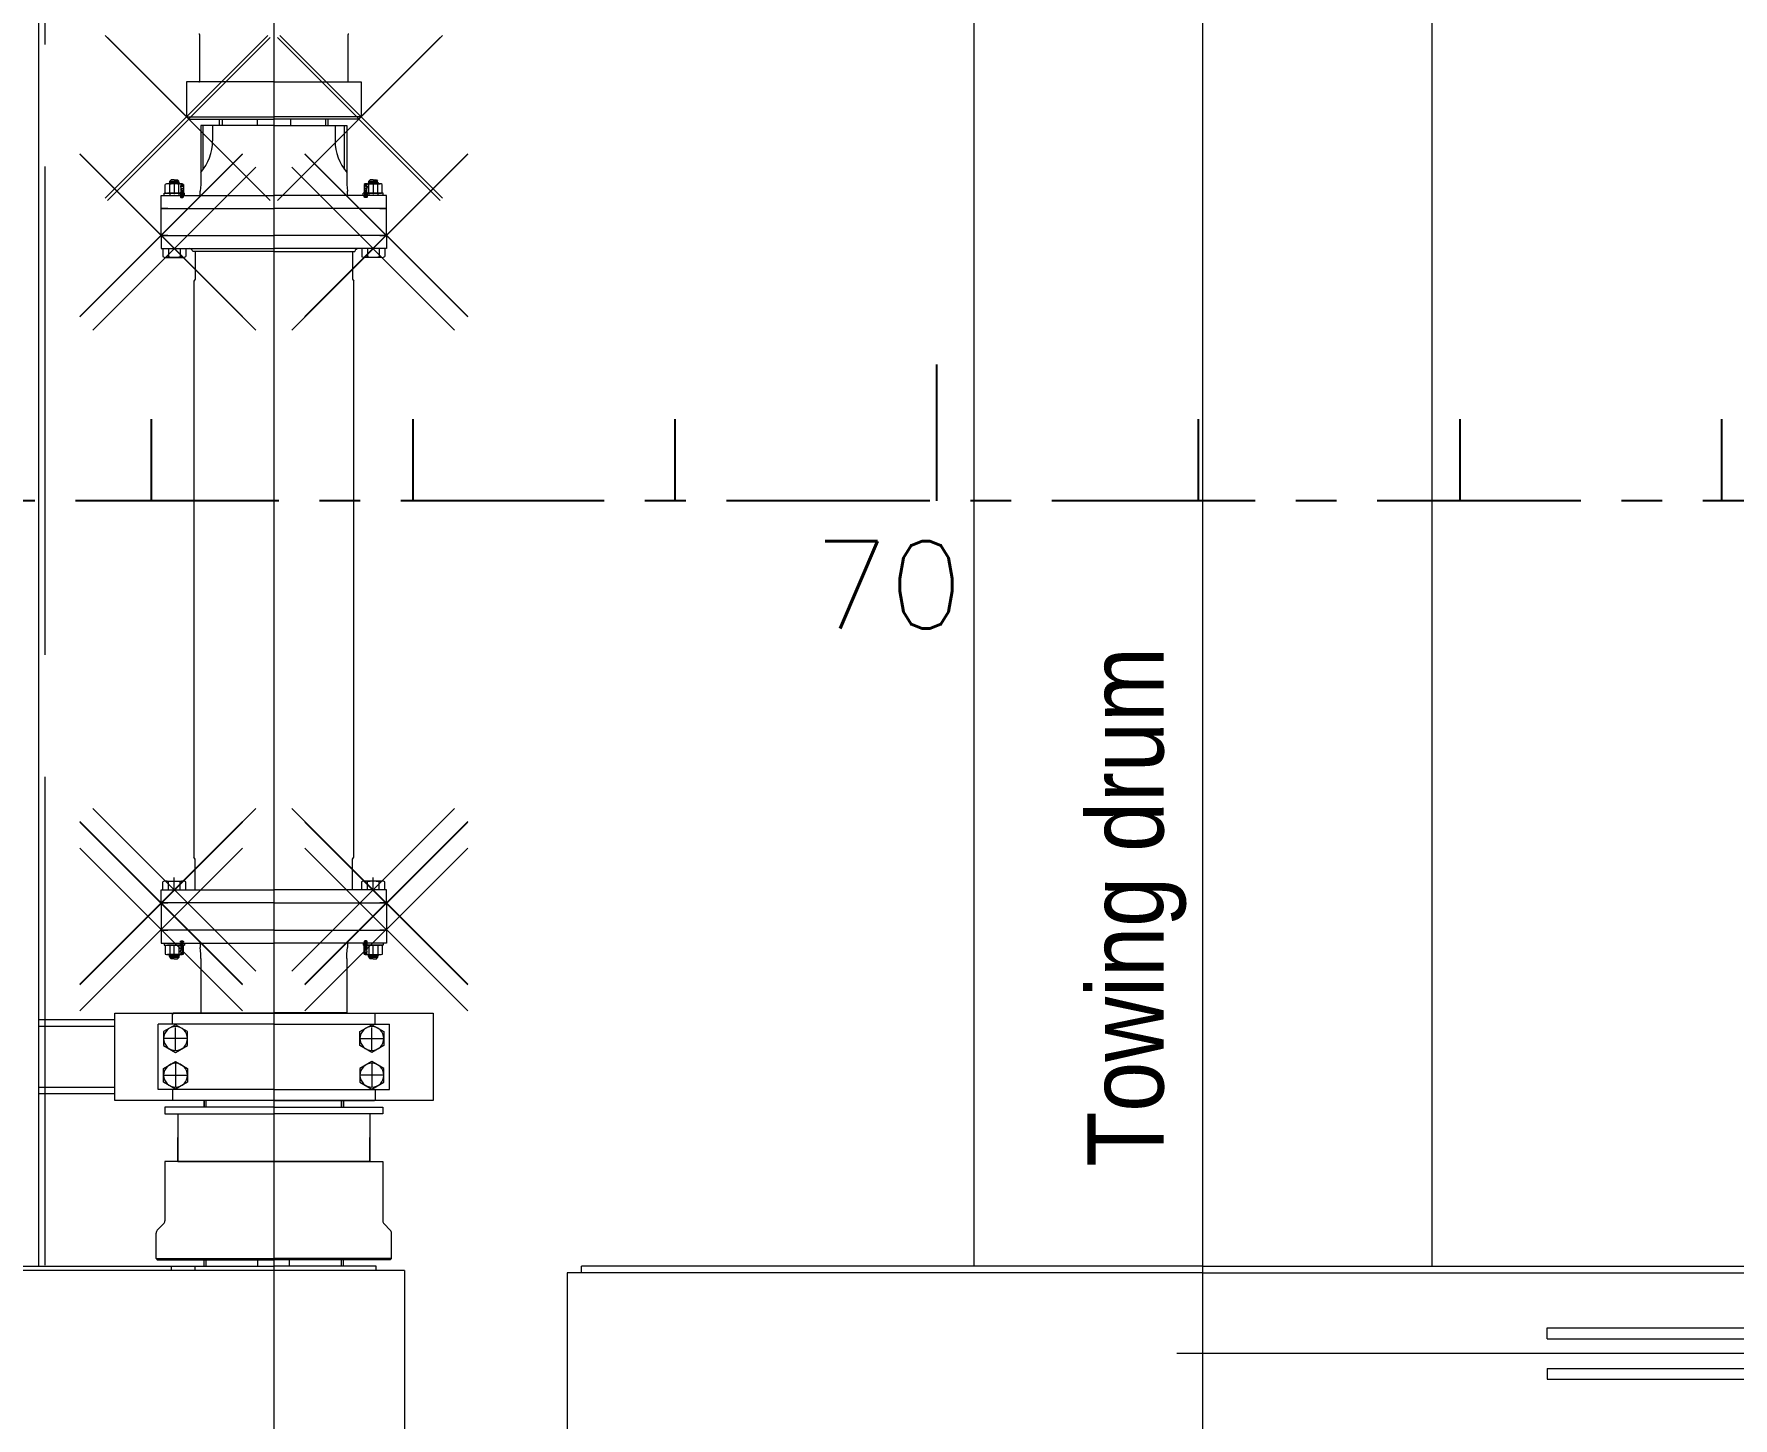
# Model space of a CAD drawing. Extents: x 475189 to 476029, y 1007718 to 1008015.
# Drawn here: x 475704.76 to 475725.64, y 1007856.64 to 1007873.65 of the extents above; entities that cross this region are included whole.
import ezdxf
from ezdxf.enums import TextEntityAlignment as Align

# ---------------------------------------------------------------- set-up
doc = ezdxf.new("R2010")
doc.units = 0
doc.header["$LTSCALE"] = 2
doc.header["$MEASUREMENT"] = 0
doc.header["$PDMODE"] = 3
doc.header["$PDSIZE"] = -7
doc.linetypes.add('AM_ISO02W050x2', pattern=[3.75, 3, -0.75])
doc.linetypes.add('CENTER', pattern=[2, 1.25, -0.25, 0.25, -0.25])
doc.layers.get('0').update_dxf_attribs({"linetype": 'CONTINUOUS', "lineweight": 0})
doc.layers.add('Frame', color=243, linetype='CONTINUOUS')
doc.layers.add('R.B', color=6, linetype='CONTINUOUS', lineweight=0)
doc.layers.add('TEXT', color=1, linetype='CONTINUOUS', lineweight=0)
doc.styles.add('ROMANS', font='ROMANS.SHX')
doc.styles.get("Standard").update_dxf_attribs({"font": '', "width": 0.95, "height": 200})
doc.styles.add('XT03_5', font='romans', dxfattribs={"width": 0.6, "height": 87.5})
doc.styles.get('Standard').set_extended_font_data('Gulim')

# ---------------------------------------------------------------- blocks, each defined once
blk = doc.blocks.new('EXISTING')
at = {"color": 8}
for p, q in [((475707.706, 1007884.156), (475707.706, 1007851.614)), ((475719.126, 1007854.214), (475719.126, 1007881.556)), ((475704.812, 1007879.518), (475704.812, 1007858.503)), ((475716.311, 1007877.267), (475716.311, 1007858.503)), ((475721.94, 1007877.267), (475721.94, 1007858.503)), ((475706.365, 1007859.79), (475706.365, 1007859.061)), ((475706.365, 1007859.79), (475706.365, 1007859.196)), ((475709.046, 1007859.79), (475709.046, 1007859.196)), ((475709.046, 1007859.79), (475709.046, 1007859.061)), ((475706.274, 1007858.948), (475706.35, 1007859.024)), ((475709.137, 1007858.948), (475709.062, 1007859.024)), ((475706.258, 1007858.6), (475706.258, 1007858.91)), ((475709.153, 1007858.6), (475709.153, 1007858.91)), ((475706.258, 1007858.6), (475707.706, 1007858.6)), ((475706.258, 1007858.6), (475706.274, 1007858.584)), ((475706.274, 1007858.584), (475706.851, 1007858.584)), ((475706.851, 1007858.584), (475707.706, 1007858.584)), ((475706.851, 1007858.584), (475707.706, 1007858.584)), ((475706.851, 1007858.503), (475706.851, 1007858.584)), ((475706.873, 1007858.503), (475706.873, 1007858.584)), ((475707.511, 1007858.503), (475707.511, 1007858.584)), ((475709.153, 1007858.6), (475707.706, 1007858.6)), ((475708.561, 1007858.584), (475707.706, 1007858.584)), ((475708.561, 1007858.584), (475707.706, 1007858.584)), ((475707.9, 1007858.503), (475707.9, 1007858.584)), ((475708.538, 1007858.503), (475708.538, 1007858.584)), ((475708.561, 1007858.503), (475708.561, 1007858.584)), ((475709.137, 1007858.584), (475708.561, 1007858.584)), ((475709.153, 1007858.6), (475709.137, 1007858.584)), ((475709.314, 1007858.45), (475685.215, 1007858.45)), ((475696.286, 1007858.503), (475706.74, 1007858.503)), ((475706.449, 1007858.503), (475707.706, 1007858.503)), ((475706.449, 1007858.45), (475706.449, 1007858.503)), ((475706.74, 1007858.45), (475706.74, 1007858.503)), ((475708.963, 1007858.503), (475707.706, 1007858.503)), ((475708.963, 1007858.45), (475708.963, 1007858.503)), ((475709.314, 1007858.45), (475709.314, 1007856.252)), ((475719.126, 1007858.423), (475711.311, 1007858.423)), ((475711.311, 1007858.423), (475711.311, 1007856.439)), ((475719.126, 1007858.503), (475711.486, 1007858.503)), ((475711.486, 1007858.423), (475711.486, 1007858.503)), ((475711.486, 1007858.423), (475711.486, 1007858.503)), ((475719.126, 1007858.503), (475726.765, 1007858.503)), ((475719.126, 1007858.423), (475726.941, 1007858.423)), ((475723.356, 1007857.747), (475727.168, 1007857.747)), ((475723.356, 1007857.613), (475723.356, 1007857.747)), ((475723.356, 1007857.613), (475727.168, 1007857.613)), ((475723.356, 1007857.249), (475727.168, 1007857.249)), ((475723.356, 1007857.249), (475723.356, 1007857.115)), ((475723.356, 1007857.115), (475727.168, 1007857.115))]:
    blk.add_line(p, q, dxfattribs=at)
at = {"color": 8, "linetype": 'AM_ISO02W050x2'}
blk.add_line((475704.892, 1007879.518), (475704.892, 1007858.503), dxfattribs=at)
at = {"color": 8, "ltscale": 25}
blk.add_line((475727.033, 1007857.431), (475718.804, 1007857.431), dxfattribs=at)
at = {"color": 8}
for centre, start, end in [((475706.312, 1007859.061), 315, 0), ((475709.1, 1007859.061), 180, 225), ((475706.312, 1007858.91), 135, 180), ((475709.1, 1007858.91), 0, 45)]:
    blk.add_arc(centre, 0.0536, start, end, dxfattribs=at)
at = {"color": 8, "width": 0.9}
blk.add_text('Towing drum', height=0.93818, rotation=90, dxfattribs=at).set_placement((475718.641, 1007859.728))
at = {"color": 8, "linetype": 'ByBlock', "style": 'ROMANS'}
for tag, height, width, p in [('DIRECTION', 0.536, 0.85, (475672.394, 1007828.239)), ('DN', 1.072, 0.708333, (475752.552, 1007802.238))]:
    blk.add_attdef(tag, text='', height=height, dxfattribs=dict(at, width=width)).set_placement(p, align=Align.MIDDLE_RIGHT)
at = {"color": 8, "style": 'XT03_5', "text_generation_flag": 4, "width": 0.6, "flags": 9}
for p, rotation in [((475706.595, 1007775.576), 270), ((475708.817, 1007766.103), 90)]:
    blk.add_attdef('KEYWORD', p, '', height=0.0375, rotation=rotation, dxfattribs=at)
at = {"color": 8, "style": 'XT03_5', "width": 0.6, "flags": 9}
for p, rotation in [((475708.817, 1007775.576), 270), ((475706.595, 1007766.103), 90)]:
    blk.add_attdef('KEYWORD', p, '', height=0.0375, rotation=rotation, dxfattribs=at)
at = {"layer": 'TEXT', "color": 8, "style": 'ROMANS', "width": 0.85, "flags": 8}
blk.add_attdef('WTD', text='', height=1.072, rotation=180, dxfattribs=at).set_placement((475705.173, 1007794.2), align=Align.MIDDLE_CENTER)
blk.add_attdef('WTD', text='', height=1.072, dxfattribs=at).set_placement((475731.4, 1007752.462), align=Align.MIDDLE_CENTER)

msp = doc.modelspace()

# ---------------------------------------------------------------- linework, layer by layer
at = {"color": 8}
for p, q in [((475706.794, 1007873.637), (475706.794, 1007873.069)), ((475708.617, 1007873.637), (475708.617, 1007873.069)), ((475707.706, 1007873.058), (475706.634, 1007873.058)), ((475706.784, 1007873.058), (475706.634, 1007873.058)), ((475706.634, 1007873.058), (475706.634, 1007872.629)), ((475707.706, 1007873.058), (475708.778, 1007873.058)), ((475708.628, 1007873.058), (475708.778, 1007873.058)), ((475708.778, 1007873.058), (475708.778, 1007872.629)), ((475706.634, 1007872.629), (475707.706, 1007872.629)), ((475706.66, 1007872.603), (475706.634, 1007872.629)), ((475706.66, 1007872.603), (475707.706, 1007872.603)), ((475707.038, 1007872.522), (475707.038, 1007872.603)), ((475707.07, 1007872.603), (475707.07, 1007872.522)), ((475707.503, 1007872.603), (475707.503, 1007872.522)), ((475708.778, 1007872.629), (475707.706, 1007872.629)), ((475708.751, 1007872.603), (475707.706, 1007872.603)), ((475707.909, 1007872.603), (475707.909, 1007872.522)), ((475708.342, 1007872.603), (475708.342, 1007872.522)), ((475708.373, 1007872.522), (475708.373, 1007872.603)), ((475708.751, 1007872.603), (475708.778, 1007872.629)), ((475707.706, 1007872.522), (475706.808, 1007872.522)), ((475706.808, 1007872.522), (475706.808, 1007871.959)), ((475706.837, 1007871.984), (475706.837, 1007872.522)), ((475706.953, 1007872.522), (475706.953, 1007872.335)), ((475707.706, 1007872.522), (475708.604, 1007872.522)), ((475708.458, 1007872.522), (475708.458, 1007872.335)), ((475708.574, 1007871.984), (475708.574, 1007872.522)), ((475708.604, 1007872.522), (475708.604, 1007871.959)), ((475706.808, 1007871.959), (475706.808, 1007871.798)), ((475708.604, 1007871.959), (475708.604, 1007871.798)), ((475706.372, 1007871.699), (475706.372, 1007871.799)), ((475706.567, 1007871.806), (475706.4, 1007871.806)), ((475706.43, 1007871.828), (475706.419, 1007871.817)), ((475706.419, 1007871.817), (475706.483, 1007871.817)), ((475706.427, 1007871.825), (475706.427, 1007871.806)), ((475706.428, 1007871.699), (475706.428, 1007871.799)), ((475706.446, 1007871.857), (475706.43, 1007871.841)), ((475706.43, 1007871.828), (475706.43, 1007871.841)), ((475706.43, 1007871.841), (475706.483, 1007871.841)), ((475706.483, 1007871.828), (475706.43, 1007871.828)), ((475706.483, 1007871.817), (475706.43, 1007871.817)), ((475706.483, 1007871.857), (475706.446, 1007871.857)), ((475706.483, 1007871.857), (475706.521, 1007871.857)), ((475706.537, 1007871.841), (475706.483, 1007871.841)), ((475706.483, 1007871.828), (475706.537, 1007871.828)), ((475706.483, 1007871.818), (475706.483, 1007871.68)), ((475706.483, 1007871.817), (475706.537, 1007871.817)), ((475706.548, 1007871.817), (475706.483, 1007871.817)), ((475706.521, 1007871.857), (475706.537, 1007871.841)), ((475706.537, 1007871.828), (475706.537, 1007871.841)), ((475706.537, 1007871.828), (475706.548, 1007871.817)), ((475706.539, 1007871.699), (475706.539, 1007871.799)), ((475706.54, 1007871.825), (475706.54, 1007871.806)), ((475706.595, 1007871.799), (475706.595, 1007871.699)), ((475706.808, 1007871.798), (475706.8, 1007871.718)), ((475708.604, 1007871.798), (475708.612, 1007871.718)), ((475708.874, 1007871.828), (475708.864, 1007871.817)), ((475708.864, 1007871.817), (475708.928, 1007871.817)), ((475708.872, 1007871.825), (475708.872, 1007871.806)), ((475708.89, 1007871.857), (475708.874, 1007871.841)), ((475708.874, 1007871.828), (475708.874, 1007871.841)), ((475708.874, 1007871.841), (475708.928, 1007871.841)), ((475708.928, 1007871.828), (475708.874, 1007871.828)), ((475708.928, 1007871.817), (475708.874, 1007871.817)), ((475708.928, 1007871.857), (475708.89, 1007871.857)), ((475708.928, 1007871.857), (475708.966, 1007871.857)), ((475708.982, 1007871.841), (475708.928, 1007871.841)), ((475708.928, 1007871.828), (475708.982, 1007871.828)), ((475708.928, 1007871.818), (475708.928, 1007871.68)), ((475708.928, 1007871.817), (475708.982, 1007871.817)), ((475708.992, 1007871.817), (475708.928, 1007871.817)), ((475708.966, 1007871.857), (475708.982, 1007871.841)), ((475708.982, 1007871.828), (475708.982, 1007871.841)), ((475708.982, 1007871.828), (475708.992, 1007871.817)), ((475708.984, 1007871.825), (475708.984, 1007871.806)), ((475706.323, 1007871.664), (475707.706, 1007871.664)), ((475706.323, 1007871.504), (475706.323, 1007871.664)), ((475706.36, 1007871.691), (475706.607, 1007871.691)), ((475706.36, 1007871.664), (475706.36, 1007871.691)), ((475706.567, 1007871.691), (475706.4, 1007871.691)), ((475706.427, 1007871.691), (475706.427, 1007871.664)), ((475706.54, 1007871.691), (475706.54, 1007871.664)), ((475706.607, 1007871.664), (475706.607, 1007871.691)), ((475706.8, 1007871.664), (475706.8, 1007871.718)), ((475709.089, 1007871.664), (475707.706, 1007871.664)), ((475708.612, 1007871.664), (475708.612, 1007871.718)), ((475708.805, 1007871.664), (475708.805, 1007871.691)), ((475709.051, 1007871.691), (475708.805, 1007871.691)), ((475708.872, 1007871.691), (475708.872, 1007871.664)), ((475708.984, 1007871.691), (475708.984, 1007871.664)), ((475709.051, 1007871.664), (475709.051, 1007871.691)), ((475709.089, 1007871.504), (475709.089, 1007871.664)), ((475706.323, 1007871.504), (475707.706, 1007871.504)), ((475706.403, 1007871.504), (475706.323, 1007871.504)), ((475706.323, 1007871.171), (475706.323, 1007871.504)), ((475709.089, 1007871.504), (475707.706, 1007871.504)), ((475709.008, 1007871.504), (475709.089, 1007871.504)), ((475709.089, 1007871.171), (475709.089, 1007871.504)), ((475706.323, 1007871.171), (475707.706, 1007871.171)), ((475706.403, 1007871.171), (475706.323, 1007871.171)), ((475706.323, 1007871.171), (475706.323, 1007871.01)), ((475709.089, 1007871.171), (475707.706, 1007871.171)), ((475709.008, 1007871.171), (475709.089, 1007871.171)), ((475709.089, 1007871.171), (475709.089, 1007871.01)), ((475706.323, 1007871.01), (475707.706, 1007871.01)), ((475706.341, 1007871.01), (475706.626, 1007871.01)), ((475706.341, 1007871.01), (475706.341, 1007870.913)), ((475706.377, 1007870.903), (475706.593, 1007870.903)), ((475706.412, 1007871.01), (475706.412, 1007870.913)), ((475706.555, 1007871.01), (475706.555, 1007870.913)), ((475706.626, 1007871.01), (475706.626, 1007870.913)), ((475707.706, 1007870.973), (475706.711, 1007870.973)), ((475706.738, 1007870.973), (475706.738, 1007870.635)), ((475709.089, 1007871.01), (475707.706, 1007871.01)), ((475707.706, 1007870.973), (475708.7, 1007870.973)), ((475708.673, 1007870.973), (475708.673, 1007870.635)), ((475709.07, 1007871.01), (475708.786, 1007871.01)), ((475708.786, 1007871.01), (475708.786, 1007870.913)), ((475709.035, 1007870.903), (475708.819, 1007870.903)), ((475708.857, 1007871.01), (475708.857, 1007870.913)), ((475708.999, 1007871.01), (475708.999, 1007870.913)), ((475709.07, 1007871.01), (475709.07, 1007870.913)), ((475706.738, 1007870.635), (475706.722, 1007870.609)), ((475706.722, 1007870.609), (475706.722, 1007863.531)), ((475708.673, 1007870.635), (475708.689, 1007870.609)), ((475708.689, 1007863.531), (475708.689, 1007870.609)), ((475706.738, 1007863.505), (475706.722, 1007863.531)), ((475706.738, 1007863.13), (475706.738, 1007863.505)), ((475708.673, 1007863.505), (475708.689, 1007863.531)), ((475708.673, 1007863.13), (475708.673, 1007863.505)), ((475706.341, 1007863.13), (475706.341, 1007863.227)), ((475706.377, 1007863.237), (475706.593, 1007863.237)), ((475706.412, 1007863.13), (475706.412, 1007863.227)), ((475706.483, 1007863.145), (475706.483, 1007863.283)), ((475706.555, 1007863.13), (475706.555, 1007863.227)), ((475706.626, 1007863.13), (475706.626, 1007863.227)), ((475708.786, 1007863.13), (475708.786, 1007863.227)), ((475709.035, 1007863.237), (475708.819, 1007863.237)), ((475708.857, 1007863.13), (475708.857, 1007863.227)), ((475708.928, 1007863.145), (475708.928, 1007863.283)), ((475708.999, 1007863.13), (475708.999, 1007863.227)), ((475709.07, 1007863.13), (475709.07, 1007863.227)), ((475706.323, 1007863.13), (475707.706, 1007863.13)), ((475706.323, 1007863.13), (475706.403, 1007863.13)), ((475706.325, 1007863.13), (475706.323, 1007863.127)), ((475706.323, 1007862.969), (475706.323, 1007863.13)), ((475707.706, 1007862.969), (475706.323, 1007862.969)), ((475706.323, 1007862.969), (475706.403, 1007862.969)), ((475706.323, 1007862.969), (475706.323, 1007862.636)), ((475706.341, 1007863.13), (475706.626, 1007863.13)), ((475709.089, 1007863.13), (475707.706, 1007863.13)), ((475707.706, 1007862.969), (475709.089, 1007862.969)), ((475709.07, 1007863.13), (475708.786, 1007863.13)), ((475709.089, 1007863.13), (475709.008, 1007863.13)), ((475709.089, 1007862.969), (475709.008, 1007862.969)), ((475709.086, 1007863.13), (475709.089, 1007863.127)), ((475709.089, 1007862.969), (475709.089, 1007863.13)), ((475709.089, 1007862.969), (475709.089, 1007862.636)), ((475707.706, 1007862.636), (475706.323, 1007862.636)), ((475706.323, 1007862.636), (475706.403, 1007862.636)), ((475706.323, 1007862.636), (475706.323, 1007862.476)), ((475707.706, 1007862.636), (475709.089, 1007862.636)), ((475709.089, 1007862.636), (475709.008, 1007862.636)), ((475709.089, 1007862.636), (475709.089, 1007862.476)), ((475706.323, 1007862.476), (475707.706, 1007862.476)), ((475706.36, 1007862.476), (475706.36, 1007862.449)), ((475706.36, 1007862.449), (475706.607, 1007862.449)), ((475706.372, 1007862.441), (475706.372, 1007862.341)), ((475706.567, 1007862.449), (475706.4, 1007862.449)), ((475706.428, 1007862.441), (475706.428, 1007862.341)), ((475706.483, 1007862.322), (475706.483, 1007862.46)), ((475706.539, 1007862.441), (475706.539, 1007862.341)), ((475706.595, 1007862.341), (475706.595, 1007862.441)), ((475706.607, 1007862.476), (475706.607, 1007862.449)), ((475706.8, 1007862.476), (475706.8, 1007862.422)), ((475706.808, 1007862.342), (475706.8, 1007862.422)), ((475706.808, 1007862.286), (475706.808, 1007862.342)), ((475706.808, 1007862.342), (475706.808, 1007862.342)), ((475706.808, 1007862.342), (475706.808, 1007862.342)), ((475709.089, 1007862.476), (475707.706, 1007862.476)), ((475708.604, 1007862.342), (475708.612, 1007862.422)), ((475708.604, 1007862.342), (475708.604, 1007862.342)), ((475708.604, 1007862.342), (475708.604, 1007862.342)), ((475708.604, 1007862.286), (475708.604, 1007862.342)), ((475708.612, 1007862.476), (475708.612, 1007862.422)), ((475708.805, 1007862.476), (475708.805, 1007862.449)), ((475709.051, 1007862.449), (475708.805, 1007862.449)), ((475708.817, 1007862.341), (475708.817, 1007862.441)), ((475708.844, 1007862.449), (475709.012, 1007862.449)), ((475708.872, 1007862.441), (475708.872, 1007862.341)), ((475708.928, 1007862.322), (475708.928, 1007862.46)), ((475708.984, 1007862.441), (475708.984, 1007862.341)), ((475709.039, 1007862.441), (475709.039, 1007862.341)), ((475709.051, 1007862.476), (475709.051, 1007862.449)), ((475706.567, 1007862.334), (475706.4, 1007862.334)), ((475706.419, 1007862.323), (475706.483, 1007862.323)), ((475706.43, 1007862.312), (475706.419, 1007862.323)), ((475706.427, 1007862.315), (475706.427, 1007862.334)), ((475706.483, 1007862.323), (475706.43, 1007862.323)), ((475706.43, 1007862.312), (475706.43, 1007862.299)), ((475706.483, 1007862.312), (475706.43, 1007862.312)), ((475706.446, 1007862.283), (475706.43, 1007862.299)), ((475706.43, 1007862.299), (475706.483, 1007862.299)), ((475706.483, 1007862.283), (475706.446, 1007862.283)), ((475706.483, 1007862.323), (475706.537, 1007862.323)), ((475706.548, 1007862.323), (475706.483, 1007862.323)), ((475706.483, 1007862.312), (475706.537, 1007862.312)), ((475706.537, 1007862.299), (475706.483, 1007862.299)), ((475706.483, 1007862.283), (475706.521, 1007862.283)), ((475706.521, 1007862.283), (475706.537, 1007862.299)), ((475706.537, 1007862.312), (475706.548, 1007862.323)), ((475706.537, 1007862.312), (475706.537, 1007862.299)), ((475706.54, 1007862.315), (475706.54, 1007862.334)), ((475706.808, 1007862.286), (475706.808, 1007861.618)), ((475708.604, 1007862.286), (475708.604, 1007861.618)), ((475708.844, 1007862.334), (475709.012, 1007862.334)), ((475708.864, 1007862.323), (475708.928, 1007862.323)), ((475708.874, 1007862.312), (475708.864, 1007862.323)), ((475708.872, 1007862.315), (475708.872, 1007862.334)), ((475708.928, 1007862.323), (475708.874, 1007862.323)), ((475708.874, 1007862.312), (475708.874, 1007862.299)), ((475708.928, 1007862.312), (475708.874, 1007862.312)), ((475708.89, 1007862.283), (475708.874, 1007862.299)), ((475708.874, 1007862.299), (475708.928, 1007862.299)), ((475708.928, 1007862.283), (475708.89, 1007862.283)), ((475708.928, 1007862.323), (475708.982, 1007862.323)), ((475708.992, 1007862.323), (475708.928, 1007862.323)), ((475708.928, 1007862.312), (475708.982, 1007862.312)), ((475708.982, 1007862.299), (475708.928, 1007862.299)), ((475708.928, 1007862.283), (475708.966, 1007862.283)), ((475708.966, 1007862.283), (475708.982, 1007862.299)), ((475708.982, 1007862.312), (475708.992, 1007862.323)), ((475708.982, 1007862.312), (475708.982, 1007862.299)), ((475708.984, 1007862.315), (475708.984, 1007862.334)), ((475705.75, 1007861.532), (475704.812, 1007861.532)), ((475705.75, 1007861.613), (475709.664, 1007861.613)), ((475705.75, 1007860.54), (475705.75, 1007861.613)), ((475706.47, 1007861.613), (475706.459, 1007861.602)), ((475706.459, 1007861.479), (475706.459, 1007861.602)), ((475707.706, 1007861.613), (475706.47, 1007861.613)), ((475707.022, 1007861.613), (475706.794, 1007861.613)), ((475706.808, 1007861.618), (475707.706, 1007861.618)), ((475708.604, 1007861.618), (475707.706, 1007861.618)), ((475707.706, 1007861.613), (475708.941, 1007861.613)), ((475708.389, 1007861.613), (475708.617, 1007861.613)), ((475708.941, 1007861.613), (475708.952, 1007861.602)), ((475708.952, 1007861.479), (475708.952, 1007861.602)), ((475709.664, 1007861.613), (475709.664, 1007860.54)), ((475705.75, 1007861.452), (475704.812, 1007861.452)), ((475707.706, 1007861.479), (475706.285, 1007861.479)), ((475706.285, 1007860.674), (475706.285, 1007861.479)), ((475706.647, 1007861.302), (475706.352, 1007861.302)), ((475706.499, 1007861.161), (475706.499, 1007861.44)), ((475707.706, 1007861.479), (475709.126, 1007861.479)), ((475708.764, 1007861.302), (475709.059, 1007861.302)), ((475708.912, 1007861.161), (475708.912, 1007861.44)), ((475709.126, 1007860.674), (475709.126, 1007861.479)), ((475706.499, 1007860.992), (475706.499, 1007860.713)), ((475708.912, 1007860.992), (475708.912, 1007860.713)), ((475705.75, 1007860.701), (475704.812, 1007860.701)), ((475707.706, 1007860.674), (475706.285, 1007860.674)), ((475706.352, 1007860.851), (475706.647, 1007860.851)), ((475706.459, 1007860.674), (475706.459, 1007860.551)), ((475707.706, 1007860.674), (475709.126, 1007860.674)), ((475709.059, 1007860.851), (475708.764, 1007860.851)), ((475708.952, 1007860.674), (475708.952, 1007860.551)), ((475705.75, 1007860.621), (475704.812, 1007860.621)), ((475709.664, 1007860.54), (475705.75, 1007860.54)), ((475707.706, 1007860.46), (475706.365, 1007860.46)), ((475707.706, 1007860.46), (475706.365, 1007860.46)), ((475707.706, 1007860.46), (475706.365, 1007860.46)), ((475706.365, 1007860.46), (475706.365, 1007860.379)), ((475706.365, 1007860.46), (475706.365, 1007860.379)), ((475706.47, 1007860.54), (475706.459, 1007860.551)), ((475707.706, 1007860.54), (475706.47, 1007860.54)), ((475706.851, 1007860.46), (475706.851, 1007860.54)), ((475706.851, 1007860.54), (475706.851, 1007860.46)), ((475706.851, 1007860.487), (475706.851, 1007860.46)), ((475706.873, 1007860.46), (475706.873, 1007860.54)), ((475707.706, 1007860.54), (475708.941, 1007860.54)), ((475707.706, 1007860.46), (475709.046, 1007860.46)), ((475707.706, 1007860.46), (475709.046, 1007860.46)), ((475707.706, 1007860.46), (475709.046, 1007860.46)), ((475708.538, 1007860.46), (475708.538, 1007860.54)), ((475708.561, 1007860.46), (475708.561, 1007860.54)), ((475708.561, 1007860.54), (475708.561, 1007860.46)), ((475708.561, 1007860.487), (475708.561, 1007860.46)), ((475708.941, 1007860.54), (475708.952, 1007860.551)), ((475709.046, 1007860.46), (475709.046, 1007860.379)), ((475709.046, 1007860.46), (475709.046, 1007860.379)), ((475706.365, 1007860.379), (475707.706, 1007860.379)), ((475706.365, 1007860.379), (475706.526, 1007860.379)), ((475706.526, 1007860.379), (475707.706, 1007860.379)), ((475706.526, 1007860.379), (475706.526, 1007859.79)), ((475706.526, 1007860.379), (475706.526, 1007859.79)), ((475706.526, 1007860.371), (475706.526, 1007860.085)), ((475708.885, 1007860.379), (475707.706, 1007860.379)), ((475709.046, 1007860.379), (475707.706, 1007860.379)), ((475708.885, 1007860.379), (475708.885, 1007859.79)), ((475709.046, 1007860.379), (475708.885, 1007860.379)), ((475708.885, 1007860.379), (475708.885, 1007859.79)), ((475708.885, 1007860.371), (475708.885, 1007860.085)), ((475706.526, 1007859.798), (475706.526, 1007860.085)), ((475708.885, 1007859.798), (475708.885, 1007860.085)), ((475707.706, 1007859.79), (475706.365, 1007859.79)), ((475706.526, 1007859.79), (475706.365, 1007859.79)), ((475706.526, 1007859.79), (475707.706, 1007859.79)), ((475708.885, 1007859.79), (475707.706, 1007859.79)), ((475707.706, 1007859.79), (475709.046, 1007859.79)), ((475708.885, 1007859.79), (475709.046, 1007859.79))]:
    msp.add_line(p, q, dxfattribs=at)
msp.add_lwpolyline([(475708.817, 1007871.799), (475708.817, 1007871.699, 0.267949), (475708.872, 1007871.699), (475708.872, 1007871.799, 0.267949)], format="xyb", close=True, dxfattribs=at)
for points in [[(475708.844, 1007871.806), (475709.012, 1007871.806)], [(475708.844, 1007871.691), (475709.012, 1007871.691)]]:
    msp.add_lwpolyline(points, dxfattribs=at)
for points in [[(475708.872, 1007871.699, 0.133975), (475708.984, 1007871.699), (475708.984, 1007871.799, 0.133975), (475708.872, 1007871.799)], [(475708.984, 1007871.699, 0.267949), (475709.039, 1007871.699), (475709.039, 1007871.799, 0.267949), (475708.984, 1007871.799)]]:
    msp.add_lwpolyline(points, format="xyb", dxfattribs=at)
for points in [[(475706.647, 1007861.387), (475706.499, 1007861.472), (475706.352, 1007861.387), (475706.352, 1007861.216), (475706.499, 1007861.131), (475706.647, 1007861.216)], [(475708.764, 1007861.387), (475708.912, 1007861.472), (475709.059, 1007861.387), (475709.059, 1007861.216), (475708.912, 1007861.131), (475708.764, 1007861.216)], [(475706.647, 1007860.766), (475706.499, 1007860.681), (475706.352, 1007860.766), (475706.352, 1007860.936), (475706.499, 1007861.022), (475706.647, 1007860.936)], [(475708.764, 1007860.766), (475708.912, 1007860.681), (475709.059, 1007860.766), (475709.059, 1007860.936), (475708.912, 1007861.022), (475708.764, 1007860.936)]]:
    msp.add_lwpolyline(points, close=True, dxfattribs=at)
for centre, radius, start, end in [((475706.784, 1007873.637), 0.0107, 0, 90), ((475708.628, 1007873.637), 0.0107, 90, 180), ((475706.784, 1007873.069), 0.0107, 270, 0), ((475708.628, 1007873.069), 0.0107, 180, 270), ((475706.363, 1007872.335), 0.59, 318.9064, 0), ((475709.048, 1007872.335), 0.59, 180, 221.0936), ((475706.4, 1007871.751), 0.0557, 60, 120), ((475706.483, 1007871.595), 0.212, 74.7385, 105.2615), ((475706.567, 1007871.751), 0.0557, 60, 120), ((475706.4, 1007871.747), 0.0557, 240, 300), ((475706.483, 1007871.903), 0.212, 254.7385, 285.2615), ((475706.567, 1007871.747), 0.0557, 240, 300), ((475706.377, 1007870.974), 0.0712, 240, 300), ((475706.483, 1007871.174), 0.27, 254.7385, 285.2615), ((475706.59, 1007870.974), 0.0712, 240, 300), ((475706.668, 1007870.967), 0.0429, 12.3352, 90), ((475708.743, 1007870.967), 0.0429, 90, 167.6648), ((475708.821, 1007870.974), 0.0712, 240, 300), ((475708.928, 1007871.174), 0.27, 254.7385, 285.2615), ((475709.035, 1007870.974), 0.0712, 240, 300), ((475706.377, 1007863.166), 0.0712, 60, 120), ((475706.483, 1007862.966), 0.27, 74.7385, 105.2615), ((475706.59, 1007863.166), 0.0712, 60, 120), ((475708.821, 1007863.166), 0.0712, 60, 120), ((475708.928, 1007862.966), 0.27, 74.7385, 105.2615), ((475709.035, 1007863.166), 0.0712, 60, 120), ((475706.4, 1007862.393), 0.0557, 60, 120), ((475706.4, 1007862.389), 0.0557, 240, 300), ((475706.483, 1007862.237), 0.212, 74.7385, 105.2615), ((475706.483, 1007862.545), 0.212, 254.7385, 285.2615), ((475706.567, 1007862.393), 0.0557, 60, 120), ((475706.567, 1007862.389), 0.0557, 240, 300), ((475708.844, 1007862.393), 0.0557, 60, 120), ((475708.844, 1007862.389), 0.0557, 240, 300), ((475708.928, 1007862.237), 0.212, 74.7385, 105.2615), ((475708.928, 1007862.545), 0.212, 254.7385, 285.2615), ((475709.012, 1007862.393), 0.0557, 60, 120), ((475709.012, 1007862.389), 0.0557, 240, 300), ((475706.499, 1007861.302), 0.147, 0, 180), ((475706.499, 1007861.302), 0.147, 180, 0), ((475708.912, 1007861.302), 0.147, 0, 180), ((475708.912, 1007861.302), 0.147, 180, 0), ((475706.499, 1007860.851), 0.147, 0, 180), ((475708.912, 1007860.851), 0.147, 0, 180), ((475706.499, 1007860.851), 0.147, 180, 0), ((475708.912, 1007860.851), 0.147, 180, 0)]:
    msp.add_arc(centre, radius, start, end, dxfattribs=at)
for p in [(475706.634, 1007872.629), (475708.778, 1007872.629), (475706.66, 1007872.603), (475708.751, 1007872.603), (475706.323, 1007871.177), (475706.323, 1007871.171), (475709.089, 1007871.177), (475709.089, 1007871.171), (475706.483, 1007871.01), (475708.928, 1007871.01), (475706.483, 1007863.13), (475708.928, 1007863.13), (475706.323, 1007862.969), (475706.323, 1007862.963), (475709.089, 1007862.969), (475709.089, 1007862.963), (475706.323, 1007862.642), (475706.323, 1007862.642), (475709.089, 1007862.642), (475709.089, 1007862.642)]:
    msp.add_point(p, dxfattribs=at)
at = {"layer": 'Frame', "color": 8}
for p, q in [((475715.853, 1007867.911), (475715.853, 1007869.585)), ((475706.203, 1007867.911), (475706.203, 1007868.916)), ((475709.42, 1007867.911), (475709.42, 1007868.916)), ((475712.637, 1007867.911), (475712.637, 1007868.916)), ((475719.07, 1007867.911), (475719.07, 1007868.916)), ((475722.287, 1007867.911), (475722.287, 1007868.916)), ((475725.503, 1007867.911), (475725.503, 1007868.916))]:
    msp.add_line(p, q, dxfattribs=at)
at = {"layer": 'Frame', "color": 8, "linetype": 'CENTER'}
msp.add_line((475847.768, 1007867.911), (475660.083, 1007867.911), dxfattribs=at)

# ---------------------------------------------------------------- block references
at = {"layer": 'R.B'}
msp.add_blockref('EXISTING', (0, 0), dxfattribs=at)

# ---------------------------------------------------------------- texts
at = {"color": 8, "style": 'XT03_5', "text_generation_flag": 4, "width": 0.6, "flags": 9}
for p, rotation in [((475706.595, 1007871.806), 270), ((475708.817, 1007862.334), 90)]:
    msp.add_attdef('KEYWORD', p, 'ISO4032-M24-1', height=0.03753, rotation=rotation, dxfattribs=at)
at = {"color": 8, "style": 'XT03_5', "width": 0.6, "flags": 9}
for p, rotation in [((475708.817, 1007871.806), 270), ((475706.595, 1007862.334), 90)]:
    msp.add_attdef('KEYWORD', p, 'ISO4032-M24-1', height=0.03753, rotation=rotation, dxfattribs=at)
at = {"layer": 'Frame', "color": 8, "style": 'ROMANS'}
msp.add_text(' 70', height=1.0722, dxfattribs=at).set_placement((475713.608, 1007866.342))

doc.saveas('drawing.dxf')
